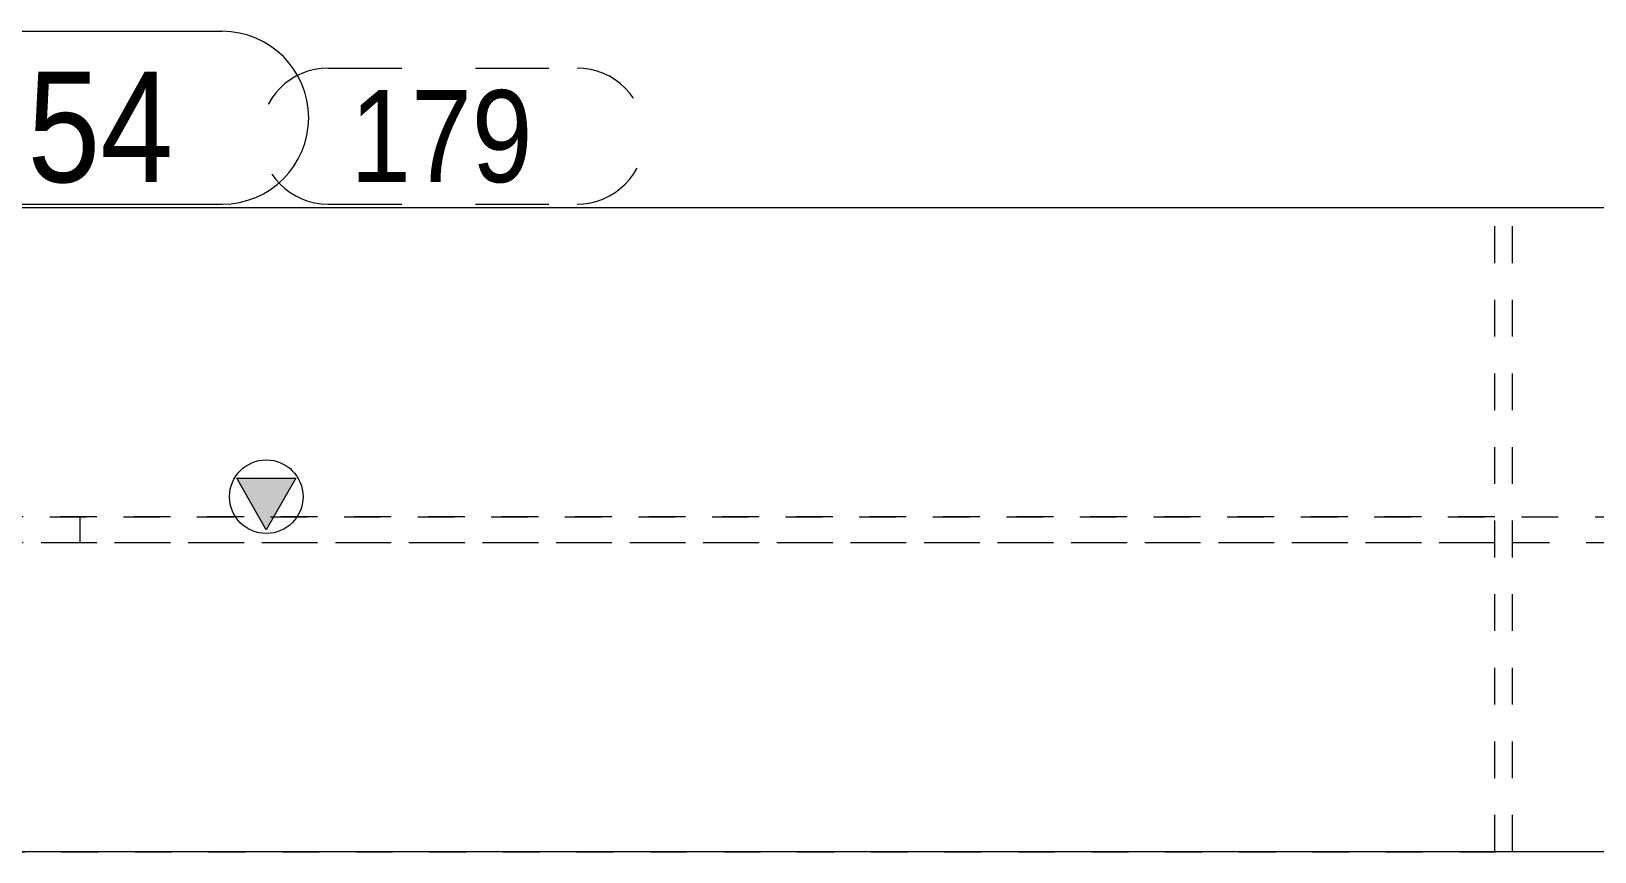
# Model space of a CAD drawing. Header units: millimetres. Extents: x 2 to 825, y 1 to 579.
# Drawn here: x 102.21 to 144.71, y 450.08 to 472.38 of the extents above; entities that cross this region are included whole.
import ezdxf

# ---------------------------------------------------------------- set-up
doc = ezdxf.new("R2010")
doc.units = ezdxf.units.MM
for name, pattern in [('XKITLINE00', [0]), ('XKITLINE01', [4, 1, -1, 1, -1]), ('XKITLINE02', [4, 2, -2])]:
    doc.linetypes.add(name, pattern=pattern)
for name, color, linetype, lineweight in [('Bolt', 3, 'Continuous', 0), ('Part', 2, 'Continuous', 0), ('PartMark', 7, 'Continuous', 0)]:
    doc.layers.add(name, color=color, linetype=linetype, lineweight=lineweight)
doc.styles.add('ARIAL', font='ARIAL.TTF')

# ---------------------------------------------------------------- blocks, each defined once
blk = doc.blocks.new('*A50')
at = {"layer": 'Bolt', "color": 3, "linetype": 'XKITLINE02', "lineweight": 0}
blk.add_line((103.546, 458.478), (103.546, 459.178), dxfattribs=at)
blk = doc.blocks.new('*A68')
at = {"layer": 'Part'}
blk.add_hatch(color=2, dxfattribs=at).paths.add_polyline_path([(107.802, 460.228), (109.402, 460.228), (108.602, 458.828)], flags=17)
at = {"layer": 'Part', "color": 2, "linetype": 'XKITLINE00', "lineweight": 0}
for p, q in [((225.48, 467.578), (82.399, 467.578)), ((108.602, 458.828), (107.802, 460.228)), ((107.802, 460.228), (109.402, 460.228)), ((109.402, 460.228), (108.602, 458.828)), ((225.48, 450.078), (82.399, 450.078))]:
    blk.add_line(p, q, dxfattribs=at)
at = {"layer": 'Part', "color": 7, "linetype": 'XKITLINE01', "lineweight": 0}
for p, q in [((78.718, 459.178), (225.48, 459.178)), ((225.48, 458.478), (78.718, 458.478))]:
    blk.add_line(p, q, dxfattribs=at)
at = {"layer": 'Part', "color": 2, "linetype": 'XKITLINE00', "lineweight": 0}
blk.add_circle((108.602, 459.728), 1, dxfattribs=at)
blk = doc.blocks.new('*A90')
at = {"layer": 'Part', "color": 7, "linetype": 'XKITLINE01', "lineweight": 0}
for p, q in [((142.479, 467.578), (75.036, 467.578)), ((75.036, 450.078), (75.036, 467.578)), ((75.172, 459.178), (75.172, 467.578)), ((141.998, 450.078), (141.998, 467.578)), ((142.479, 450.078), (142.479, 467.578)), ((141.998, 459.178), (75.172, 459.178)), ((78.449, 459.178), (78.449, 458.478)), ((80.062, 458.478), (80.062, 459.178)), ((141.998, 458.478), (75.172, 458.478)), ((75.172, 450.078), (75.172, 458.478)), ((75.036, 450.078), (142.479, 450.078))]:
    blk.add_line(p, q, dxfattribs=at)
blk = doc.blocks.new('*A208')
at = {"layer": 'PartMark', "color": 7, "linetype": 'XKITLINE02', "lineweight": 0}
for p, q in [((110.286, 471.378), (117.048, 471.378)), ((110.286, 467.678), (117.048, 467.678))]:
    blk.add_line(p, q, dxfattribs=at)
for centre, start, end in [((110.286, 469.528), 90, 270), ((117.048, 469.528), 270, 90)]:
    blk.add_arc(centre, 1.85, start, end, dxfattribs=at)
at = {"layer": 'PartMark', "color": 3, "style": 'ARIAL', "width": 0.85}
blk.add_text('179', height=2.5, dxfattribs=at).set_placement((110.886, 468.278))
blk = doc.blocks.new('*A214')
at = {"layer": 'PartMark', "color": 7, "linetype": 'XKITLINE00', "lineweight": 0}
for p, q in [((86.352, 472.378), (107.405, 472.378)), ((86.352, 467.678), (107.405, 467.678))]:
    blk.add_line(p, q, dxfattribs=at)
for centre, start, end in [((86.352, 470.028), 90, 270), ((107.405, 470.028), 270, 90)]:
    blk.add_arc(centre, 2.35, start, end, dxfattribs=at)
at = {"layer": 'PartMark', "color": 1, "style": 'ARIAL', "width": 0.85}
blk.add_text('2-R7', height=3.5, dxfattribs=at).set_placement((86.952, 468.278))
at = {"layer": 'PartMark', "color": 3, "style": 'ARIAL', "width": 0.85}
for s, p in [('/', (98.118, 468.278)), ('154', (100.129, 468.278))]:
    blk.add_text(s, height=3, dxfattribs=at).set_placement(p)

msp = doc.modelspace()

# ---------------------------------------------------------------- block references
at = {"lineweight": 0}
for name in ['*A214', '*A208', '*A90', '*A50']:
    msp.add_blockref(name, (0, 0), dxfattribs=at)
at = {"layer": 'Part', "lineweight": 0}
msp.add_blockref('*A68', (0, 0), dxfattribs=at)

doc.saveas('drawing.dxf')
